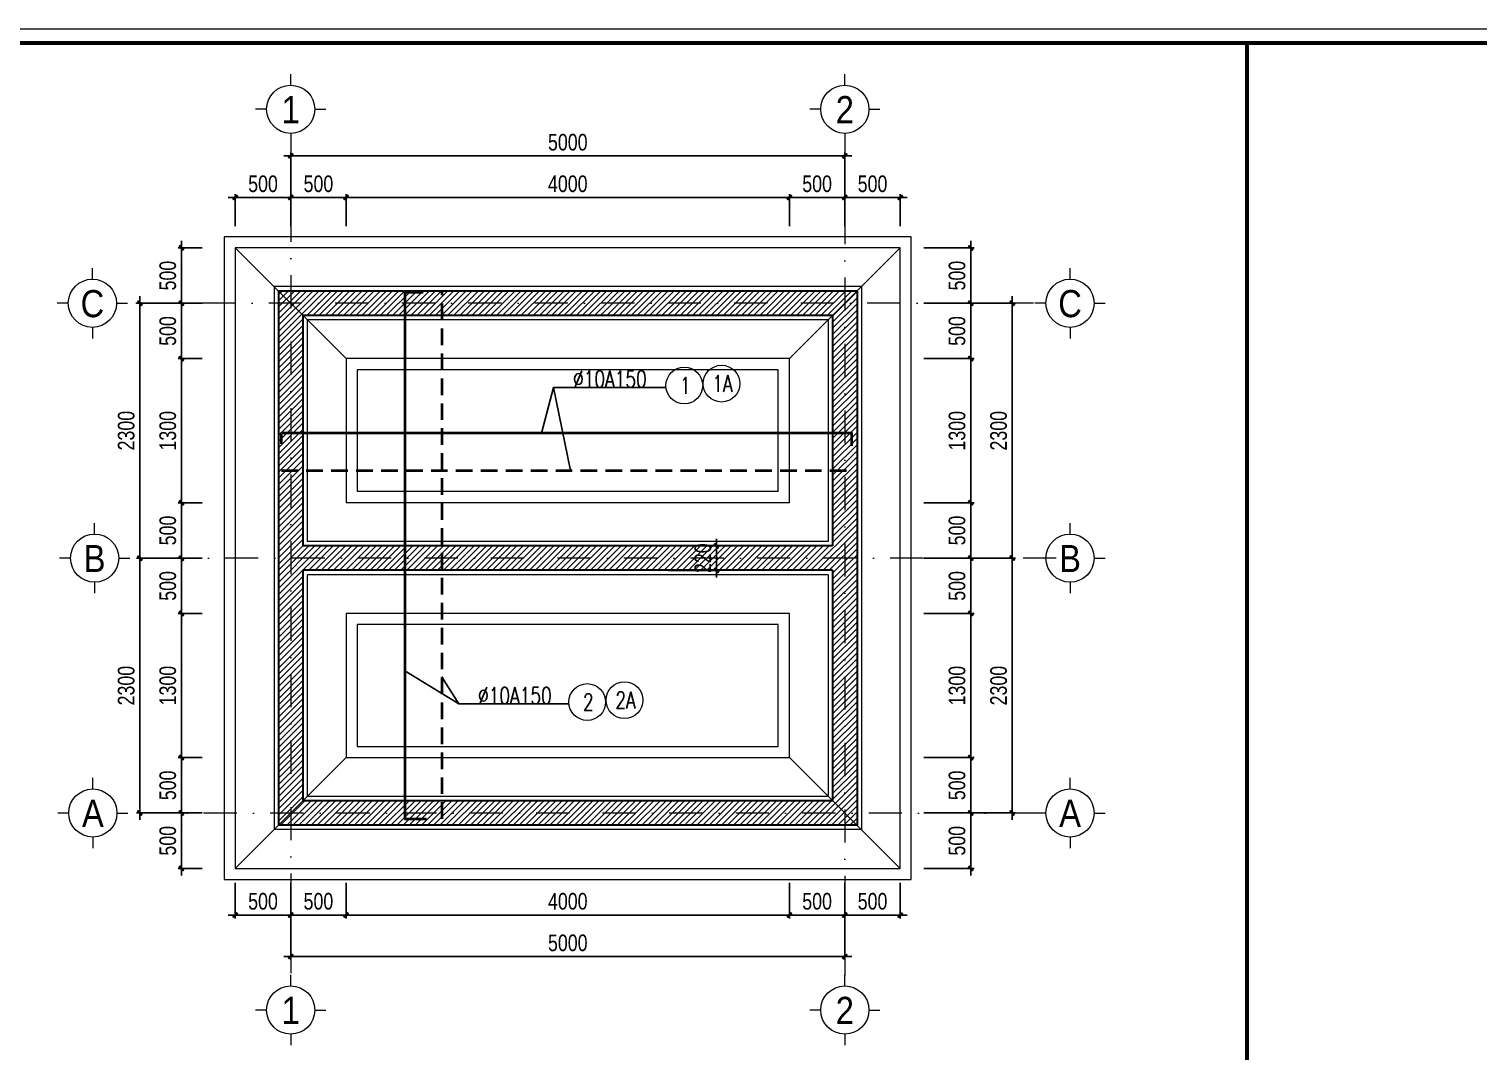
# Model space of a CAD drawing. Header units: millimetres. Extents: x 3293446 to 3468331, y 133678 to 182883.
# Drawn here: x 3334444 to 3347520, y 155227 to 164450 of the extents above; entities that cross this region are included whole.
import ezdxf
from ezdxf.enums import TextEntityAlignment as Align

# ---------------------------------------------------------------- set-up
doc = ezdxf.new("R2010")
doc.units = ezdxf.units.MM
doc.header["$LTSCALE"] = 600
doc.header["$MEASUREMENT"] = 0
doc.header["$PDMODE"] = 32
doc.linetypes.add('DASHDOT', pattern=[1, 0.5, -0.25, 0, -0.25])
doc.linetypes.add('HIDDEN', pattern=[0.375, 0.25, -0.125])
doc.layers.get('0').update_dxf_attribs({"lineweight": 0})
doc.layers.get('Defpoints').update_dxf_attribs({"lineweight": 0})
doc.layers.add('DIM', color=1, linetype='Continuous')
for name, color, linetype, lineweight in [('hatch1', 136, 'Continuous', 9), ('Khungten_LCDI', 7, 'Continuous', 5), ('LC Dim', 8, 'Continuous', 18), ('LC ISO', 153, 'Continuous', 13), ('LC Net dam 1', 30, 'Continuous', 30), ('LC Net dam2', 6, 'Continuous', 40), ('LC Net manh', 239, 'Continuous', 5), ('LC Net thay', 7, 'Continuous', 25), ('LC Net truc', 79, 'DASHDOT', 13), ('LC Text1', 3, 'Continuous', 20), ('LC Text2', 7, 'Continuous', 18)]:
    doc.layers.add(name, color=color, linetype=linetype, lineweight=lineweight)
doc.styles.add('HOATBIF', font='hoatbif.shx', dxfattribs={"width": 0.8})
doc.styles.add('Khungten', font='VHAVAN.TTF', dxfattribs={"width": 0.9, "height": 5000})
doc.styles.add('LC 1', font='VHAVANB.TTF')
doc.styles.add('LC 3', font='vnsimli.shx', dxfattribs={"width": 0.75})
doc.styles.add('Title', font='VHBLACK.TTF', dxfattribs={"width": 0.8})
doc.dimstyles.new('1-100(1-50)', dxfattribs={"dimscale": 50, "dimtxt": 2.5, "dimasz": 0.35, "dimexe": 0.5, "dimexo": 0, "dimgap": 0.8, "dimtad": 1, "dimdec": 0, "dimzin": 0, "dimdsep": 46, "dimtxsty": 'HOATBIF', "dimblk1": 'DOT', "dimblk2": 'DOT', "dimsah": 1, "dimcen": -1, "dimdle": 1, "dimclrd": 256, "dimclre": 256, "dimclrt": 4, "dimadec": 3, "dimazin": 2, "dimtfac": 0.333333, "dimtdec": 0, "dimtix": 1, "dimtmove": 2, "dimatfit": 3, "dimldrblk": 'DOT', "dimfxl": 1, "dimtvp": 0.833333, "dimtolj": 1, "dimtzin": 0, "dimarcsym": 0})
doc.dimstyles.new('Copy of 1-100 (1- 60)', dxfattribs={"dimscale": 60, "dimtxt": 2.5, "dimasz": 0.35, "dimexe": 0.5, "dimexo": 0, "dimgap": 0.8, "dimtad": 1, "dimdec": 0, "dimzin": 0, "dimdsep": 46, "dimtxsty": 'HOATBIF', "dimblk1": 'DOT', "dimblk2": 'DOT', "dimsah": 1, "dimcen": -1, "dimdle": 1, "dimclrd": 256, "dimclre": 256, "dimclrt": 4, "dimadec": 3, "dimazin": 2, "dimtfac": 0.333333, "dimtdec": 0, "dimtix": 1, "dimtmove": 2, "dimatfit": 3, "dimldrblk": 'DOT', "dimfxl": 1, "dimtvp": 0.833333, "dimtolj": 1, "dimtzin": 0, "dimarcsym": 0})

# ---------------------------------------------------------------- blocks, each defined once
blk = doc.blocks.new('lcdi fix')
at = {"layer": 'Defpoints', "lineweight": 0}
blk.add_lwpolyline([(-1200, -14850), (-1200, 14850), (40800, 14850), (40800, -14850)], close=True, dxfattribs=at)
at = {"layer": 'Khungten_LCDI', "color": 5, "lineweight": 60}
blk.add_line((36600, 14650), (36600, -14650), dxfattribs=at)
blk.add_lwpolyline([(0, -14650), (0, 14650), (40600, 14650), (40600, -14650)], close=True, dxfattribs=at)
at = {"color": 7, "style": 'Khungten', "width": 0.8}
for tag, p in [('REVISION', (39499, -10746)), ('NGAYHT', (39546, -11609))]:
    blk.add_attdef(tag, text='', height=200, dxfattribs=at).set_placement(p, align=Align.CENTER)
at = {"layer": 'LC Text1', "style": 'Title', "width": 3.882085}
for tag, p, p2 in [('TENBANVE1', (36913, -8886), (40339, -8886)), ('TENBANVE2', (36913, -9562), (40339, -9562))]:
    blk.add_attdef(tag, text='', height=250, dxfattribs=at).set_placement(p, p2, align=Align.FIT)
at = {"layer": 'LC Text1', "style": 'Title', "width": 0.7}
blk.add_attdef('SOBANVE', text='', height=250, dxfattribs=at).set_placement((39562, -13896), align=Align.CENTER)
blk = doc.blocks.new('TTRUC')
at = {"layer": 'LC ISO'}
for p, q in [((0, 6.95), (0, 10.13)), ((-6.95, 0), (-10.13, 0)), ((6.95, 0), (10.13, 0)), ((0, -6.95), (0, -10.13))]:
    blk.add_line(p, q, dxfattribs=at)
at = {"layer": 'LC Net manh'}
blk.add_circle((0, 0), 6.95, dxfattribs=at)
blk = doc.blocks.new('DOT')
at = {"layer": 'DIM'}
for p, q in [((-3, 0), (3, 0)), ((-1, -1), (1, 1))]:
    blk.add_line(p, q, dxfattribs=at)
blk.add_lwpolyline([(0.5, 1), (-1, -0.5), (-0.5, -1), (1, 0.5)], close=True, dxfattribs=at)
blk = doc.blocks.new('*D353')
at = {"layer": 'Defpoints', "color": 0, "transparency": 16777216}
for p in [(3337306, 162929), (3336806, 162670), (3337306, 162670)]:
    blk.add_point(p, dxfattribs=at)
at = {"layer": 'LC Dim', "lineweight": -2, "transparency": 16777216}
for p, q in [((3336806, 162670), (3336806, 162959)), ((3336827, 162929), (3337285, 162929)), ((3337306, 162670), (3337306, 162959))]:
    blk.add_line(p, q, dxfattribs=at)
at = {"layer": 'LC Dim', "lineweight": -2, "transparency": 16777216, "xscale": 21, "yscale": 21, "zscale": 21, "rotation": 180}
blk.add_blockref('DOT', (3336806, 162929), dxfattribs=at)
at = {"layer": 'LC Dim', "lineweight": -2, "transparency": 16777216, "xscale": 21, "yscale": 21, "zscale": 21}
blk.add_blockref('DOT', (3337306, 162929), dxfattribs=at)
at = {"layer": 'LC Dim', "color": 4, "transparency": 16777216, "insert": (3337056, 163052), "char_height": 150, "attachment_point": 5, "style": 'HOATBIF'}
blk.add_mtext('\\A1;500', dxfattribs=at)
blk = doc.blocks.new('_Dot')
at = {"color": 0, "linetype": 'ByBlock', "lineweight": -2}
blk.add_line((-0.5, 0), (-1, 0), dxfattribs=at)
at = {"color": 0, "linetype": 'ByBlock', "const_width": 0.5}
blk.add_lwpolyline([(-0.25, 0, 1), (0.25, 0, 1)], format="xyb", close=True, dxfattribs=at)
blk = doc.blocks.new('*D338')
at = {"layer": 'Defpoints', "color": 0, "transparency": 16777216}
for p in [(3341306, 162929), (3337306, 162670), (3341306, 162670)]:
    blk.add_point(p, dxfattribs=at)
at = {"layer": 'LC Dim', "lineweight": -2, "transparency": 16777216}
for p, q in [((3337306, 162670), (3337306, 162959)), ((3337327, 162929), (3341285, 162929)), ((3341306, 162670), (3341306, 162959))]:
    blk.add_line(p, q, dxfattribs=at)
at = {"layer": 'LC Dim', "lineweight": -2, "transparency": 16777216, "xscale": 21, "yscale": 21, "zscale": 21, "rotation": 180}
blk.add_blockref('DOT', (3337306, 162929), dxfattribs=at)
at = {"layer": 'LC Dim', "lineweight": -2, "transparency": 16777216, "xscale": 21, "yscale": 21, "zscale": 21}
blk.add_blockref('DOT', (3341306, 162929), dxfattribs=at)
at = {"layer": 'LC Dim', "color": 4, "transparency": 16777216, "insert": (3339306, 163052), "char_height": 150, "attachment_point": 5, "style": 'HOATBIF'}
blk.add_mtext('\\A1;4000', dxfattribs=at)
blk = doc.blocks.new('*D339')
at = {"layer": 'Defpoints', "color": 0, "transparency": 16777216}
for p in [(3341806, 162929), (3341306, 162670), (3341806, 162670)]:
    blk.add_point(p, dxfattribs=at)
at = {"layer": 'LC Dim', "lineweight": -2, "transparency": 16777216}
for p, q in [((3341306, 162670), (3341306, 162959)), ((3341327, 162929), (3341785, 162929)), ((3341806, 162670), (3341806, 162959))]:
    blk.add_line(p, q, dxfattribs=at)
at = {"layer": 'LC Dim', "lineweight": -2, "transparency": 16777216, "xscale": 21, "yscale": 21, "zscale": 21, "rotation": 180}
blk.add_blockref('DOT', (3341306, 162929), dxfattribs=at)
at = {"layer": 'LC Dim', "lineweight": -2, "transparency": 16777216, "xscale": 21, "yscale": 21, "zscale": 21}
blk.add_blockref('DOT', (3341806, 162929), dxfattribs=at)
at = {"layer": 'LC Dim', "color": 4, "transparency": 16777216, "insert": (3341556, 163052), "char_height": 150, "attachment_point": 5, "style": 'HOATBIF'}
blk.add_mtext('\\A1;500', dxfattribs=at)
blk = doc.blocks.new('*D340')
at = {"layer": 'Defpoints', "color": 0, "transparency": 16777216}
for p in [(3341806, 163304), (3336806, 162670), (3341806, 162670)]:
    blk.add_point(p, dxfattribs=at)
at = {"layer": 'LC Dim', "lineweight": -2, "transparency": 16777216}
for p, q in [((3336806, 162670), (3336806, 163334)), ((3341806, 162670), (3341806, 163334)), ((3336827, 163304), (3341785, 163304))]:
    blk.add_line(p, q, dxfattribs=at)
at = {"layer": 'LC Dim', "lineweight": -2, "transparency": 16777216, "xscale": 21, "yscale": 21, "zscale": 21, "rotation": 180}
blk.add_blockref('DOT', (3336806, 163304), dxfattribs=at)
at = {"layer": 'LC Dim', "lineweight": -2, "transparency": 16777216, "xscale": 21, "yscale": 21, "zscale": 21}
blk.add_blockref('DOT', (3341806, 163304), dxfattribs=at)
at = {"layer": 'LC Dim', "color": 4, "transparency": 16777216, "insert": (3339306, 163427), "char_height": 150, "attachment_point": 5, "style": 'HOATBIF'}
blk.add_mtext('\\A1;5000', dxfattribs=at)
blk = doc.blocks.new('*D341')
at = {"layer": 'Defpoints', "color": 0, "transparency": 16777216}
for p in [(3336007, 161974), (3335820, 161475), (3336007, 161475)]:
    blk.add_point(p, dxfattribs=at)
at = {"layer": 'LC Dim', "lineweight": -2, "transparency": 16777216}
for p, q in [((3336007, 161974), (3335790, 161974)), ((3335820, 161954), (3335820, 161496)), ((3336007, 161475), (3335790, 161475))]:
    blk.add_line(p, q, dxfattribs=at)
at = {"layer": 'LC Dim', "lineweight": -2, "transparency": 16777216, "xscale": 21, "yscale": 21, "zscale": 21}
for p, rotation in [((3335820, 161974), 90), ((3335820, 161475), 270)]:
    blk.add_blockref('DOT', p, dxfattribs=dict(at, rotation=rotation))
at = {"layer": 'LC Dim', "color": 4, "transparency": 16777216, "insert": (3335697, 161724), "char_height": 150, "attachment_point": 5, "rotation": 90, "style": 'HOATBIF'}
blk.add_mtext('\\A1;500', dxfattribs=at)
blk = doc.blocks.new('*D342')
at = {"layer": 'Defpoints', "color": 0, "transparency": 16777216}
for p in [(3336007, 161475), (3335820, 160174), (3336007, 160174)]:
    blk.add_point(p, dxfattribs=at)
at = {"layer": 'LC Dim', "lineweight": -2, "transparency": 16777216}
for p, q in [((3336007, 161475), (3335790, 161475)), ((3335820, 161454), (3335820, 160196)), ((3336007, 160174), (3335790, 160174))]:
    blk.add_line(p, q, dxfattribs=at)
at = {"layer": 'LC Dim', "lineweight": -2, "transparency": 16777216, "xscale": 21, "yscale": 21, "zscale": 21}
for p, rotation in [((3335820, 161475), 90), ((3335820, 160174), 270)]:
    blk.add_blockref('DOT', p, dxfattribs=dict(at, rotation=rotation))
at = {"layer": 'LC Dim', "color": 4, "transparency": 16777216, "insert": (3335697, 160824), "char_height": 150, "attachment_point": 5, "rotation": 90, "style": 'HOATBIF'}
blk.add_mtext('\\A1;1300', dxfattribs=at)
blk = doc.blocks.new('*D343')
at = {"layer": 'Defpoints', "color": 0, "transparency": 16777216}
for p in [(3336007, 160175), (3335820, 159674), (3336007, 159674)]:
    blk.add_point(p, dxfattribs=at)
at = {"layer": 'LC Dim', "lineweight": -2, "transparency": 16777216}
for p, q in [((3336007, 160175), (3335790, 160175)), ((3335820, 160154), (3335820, 159696)), ((3336007, 159674), (3335790, 159674))]:
    blk.add_line(p, q, dxfattribs=at)
at = {"layer": 'LC Dim', "lineweight": -2, "transparency": 16777216, "xscale": 21, "yscale": 21, "zscale": 21}
for p, rotation in [((3335820, 160175), 90), ((3335820, 159674), 270)]:
    blk.add_blockref('DOT', p, dxfattribs=dict(at, rotation=rotation))
at = {"layer": 'LC Dim', "color": 4, "transparency": 16777216, "insert": (3335697, 159924), "char_height": 150, "attachment_point": 5, "rotation": 90, "style": 'HOATBIF'}
blk.add_mtext('\\A1;500', dxfattribs=at)
blk = doc.blocks.new('*D344')
at = {"layer": 'Defpoints', "color": 0, "transparency": 16777216}
for p in [(3336007, 159674), (3335820, 159174), (3336007, 159174)]:
    blk.add_point(p, dxfattribs=at)
at = {"layer": 'LC Dim', "lineweight": -2, "transparency": 16777216}
for p, q in [((3336007, 159674), (3335790, 159674)), ((3335820, 159654), (3335820, 159196)), ((3336007, 159174), (3335790, 159174))]:
    blk.add_line(p, q, dxfattribs=at)
at = {"layer": 'LC Dim', "lineweight": -2, "transparency": 16777216, "xscale": 21, "yscale": 21, "zscale": 21}
for p, rotation in [((3335820, 159674), 90), ((3335820, 159174), 270)]:
    blk.add_blockref('DOT', p, dxfattribs=dict(at, rotation=rotation))
at = {"layer": 'LC Dim', "color": 4, "transparency": 16777216, "insert": (3335697, 159424), "char_height": 150, "attachment_point": 5, "rotation": 90, "style": 'HOATBIF'}
blk.add_mtext('\\A1;500', dxfattribs=at)
blk = doc.blocks.new('*D345')
at = {"layer": 'Defpoints', "color": 0, "transparency": 16777216}
for p in [(3336007, 159175), (3335820, 157874), (3336007, 157874)]:
    blk.add_point(p, dxfattribs=at)
at = {"layer": 'LC Dim', "lineweight": -2, "transparency": 16777216}
for p, q in [((3336007, 159175), (3335790, 159175)), ((3335820, 159154), (3335820, 157896)), ((3336007, 157874), (3335790, 157874))]:
    blk.add_line(p, q, dxfattribs=at)
at = {"layer": 'LC Dim', "lineweight": -2, "transparency": 16777216, "xscale": 21, "yscale": 21, "zscale": 21}
for p, rotation in [((3335820, 159175), 90), ((3335820, 157874), 270)]:
    blk.add_blockref('DOT', p, dxfattribs=dict(at, rotation=rotation))
at = {"layer": 'LC Dim', "color": 4, "transparency": 16777216, "insert": (3335697, 158524), "char_height": 150, "attachment_point": 5, "rotation": 90, "style": 'HOATBIF'}
blk.add_mtext('\\A1;1300', dxfattribs=at)
blk = doc.blocks.new('*D346')
at = {"layer": 'Defpoints', "color": 0, "transparency": 16777216}
for p in [(3336007, 157875), (3335820, 157375), (3336007, 157375)]:
    blk.add_point(p, dxfattribs=at)
at = {"layer": 'LC Dim', "lineweight": -2, "transparency": 16777216}
for p, q in [((3336007, 157875), (3335790, 157875)), ((3335820, 157854), (3335820, 157396)), ((3336007, 157375), (3335790, 157375))]:
    blk.add_line(p, q, dxfattribs=at)
at = {"layer": 'LC Dim', "lineweight": -2, "transparency": 16777216, "xscale": 21, "yscale": 21, "zscale": 21}
for p, rotation in [((3335820, 157875), 90), ((3335820, 157375), 270)]:
    blk.add_blockref('DOT', p, dxfattribs=dict(at, rotation=rotation))
at = {"layer": 'LC Dim', "color": 4, "transparency": 16777216, "insert": (3335697, 157624), "char_height": 150, "attachment_point": 5, "rotation": 90, "style": 'HOATBIF'}
blk.add_mtext('\\A1;500', dxfattribs=at)
blk = doc.blocks.new('*D347')
at = {"layer": 'Defpoints', "color": 0, "transparency": 16777216}
for p in [(3336007, 161975), (3335445, 159674), (3336007, 159674)]:
    blk.add_point(p, dxfattribs=at)
at = {"layer": 'LC Dim', "lineweight": -2, "transparency": 16777216}
for p, q in [((3336007, 161975), (3335415, 161975)), ((3335445, 161954), (3335445, 159696)), ((3336007, 159674), (3335415, 159674))]:
    blk.add_line(p, q, dxfattribs=at)
at = {"layer": 'LC Dim', "lineweight": -2, "transparency": 16777216, "xscale": 21, "yscale": 21, "zscale": 21}
for p, rotation in [((3335445, 161975), 90), ((3335445, 159674), 270)]:
    blk.add_blockref('DOT', p, dxfattribs=dict(at, rotation=rotation))
at = {"layer": 'LC Dim', "color": 4, "transparency": 16777216, "insert": (3335322, 160825), "char_height": 150, "attachment_point": 5, "rotation": 90, "style": 'HOATBIF'}
blk.add_mtext('\\A1;2300', dxfattribs=at)
blk = doc.blocks.new('*D348')
at = {"layer": 'Defpoints', "color": 0, "transparency": 16777216}
for p in [(3336007, 159674), (3335445, 157375), (3336007, 157375)]:
    blk.add_point(p, dxfattribs=at)
at = {"layer": 'LC Dim', "lineweight": -2, "transparency": 16777216}
for p, q in [((3336007, 159674), (3335415, 159674)), ((3335445, 159654), (3335445, 157396)), ((3336007, 157375), (3335415, 157375))]:
    blk.add_line(p, q, dxfattribs=at)
at = {"layer": 'LC Dim', "lineweight": -2, "transparency": 16777216, "xscale": 21, "yscale": 21, "zscale": 21}
for p, rotation in [((3335445, 159674), 90), ((3335445, 157375), 270)]:
    blk.add_blockref('DOT', p, dxfattribs=dict(at, rotation=rotation))
at = {"layer": 'LC Dim', "color": 4, "transparency": 16777216, "insert": (3335322, 158524), "char_height": 150, "attachment_point": 5, "rotation": 90, "style": 'HOATBIF'}
blk.add_mtext('\\A1;2300', dxfattribs=at)
blk = doc.blocks.new('*D354')
at = {"layer": 'Defpoints', "color": 0, "transparency": 16777216}
for p in [(3336806, 156743), (3337306, 156743), (3337306, 156454)]:
    blk.add_point(p, dxfattribs=at)
at = {"layer": 'LC Dim', "lineweight": -2, "transparency": 16777216}
for p, q in [((3336806, 156743), (3336806, 156424)), ((3337306, 156743), (3337306, 156424)), ((3336827, 156454), (3337285, 156454))]:
    blk.add_line(p, q, dxfattribs=at)
at = {"layer": 'LC Dim', "lineweight": -2, "transparency": 16777216, "xscale": 21, "yscale": 21, "zscale": 21, "rotation": 180}
blk.add_blockref('DOT', (3336806, 156454), dxfattribs=at)
at = {"layer": 'LC Dim', "lineweight": -2, "transparency": 16777216, "xscale": 21, "yscale": 21, "zscale": 21}
blk.add_blockref('DOT', (3337306, 156454), dxfattribs=at)
at = {"layer": 'LC Dim', "color": 4, "transparency": 16777216, "insert": (3337056, 156577), "char_height": 150, "attachment_point": 5, "style": 'HOATBIF'}
blk.add_mtext('\\A1;500', dxfattribs=at)
blk = doc.blocks.new('*D355')
at = {"layer": 'Defpoints', "color": 0, "transparency": 16777216}
for p in [(3337306, 156743), (3341306, 156743), (3341306, 156454)]:
    blk.add_point(p, dxfattribs=at)
at = {"layer": 'LC Dim', "lineweight": -2, "transparency": 16777216}
for p, q in [((3337306, 156743), (3337306, 156424)), ((3341306, 156743), (3341306, 156424)), ((3337327, 156454), (3341285, 156454))]:
    blk.add_line(p, q, dxfattribs=at)
at = {"layer": 'LC Dim', "lineweight": -2, "transparency": 16777216, "xscale": 21, "yscale": 21, "zscale": 21, "rotation": 180}
blk.add_blockref('DOT', (3337306, 156454), dxfattribs=at)
at = {"layer": 'LC Dim', "lineweight": -2, "transparency": 16777216, "xscale": 21, "yscale": 21, "zscale": 21}
blk.add_blockref('DOT', (3341306, 156454), dxfattribs=at)
at = {"layer": 'LC Dim', "color": 4, "transparency": 16777216, "insert": (3339306, 156577), "char_height": 150, "attachment_point": 5, "style": 'HOATBIF'}
blk.add_mtext('\\A1;4000', dxfattribs=at)
blk = doc.blocks.new('*D356')
at = {"layer": 'Defpoints', "color": 0, "transparency": 16777216}
for p in [(3341306, 156743), (3341806, 156743), (3341806, 156454)]:
    blk.add_point(p, dxfattribs=at)
at = {"layer": 'LC Dim', "lineweight": -2, "transparency": 16777216}
for p, q in [((3341306, 156743), (3341306, 156424)), ((3341806, 156743), (3341806, 156424)), ((3341327, 156454), (3341785, 156454))]:
    blk.add_line(p, q, dxfattribs=at)
at = {"layer": 'LC Dim', "lineweight": -2, "transparency": 16777216, "xscale": 21, "yscale": 21, "zscale": 21, "rotation": 180}
blk.add_blockref('DOT', (3341306, 156454), dxfattribs=at)
at = {"layer": 'LC Dim', "lineweight": -2, "transparency": 16777216, "xscale": 21, "yscale": 21, "zscale": 21}
blk.add_blockref('DOT', (3341806, 156454), dxfattribs=at)
at = {"layer": 'LC Dim', "color": 4, "transparency": 16777216, "insert": (3341556, 156577), "char_height": 150, "attachment_point": 5, "style": 'HOATBIF'}
blk.add_mtext('\\A1;500', dxfattribs=at)
blk = doc.blocks.new('*D357')
at = {"layer": 'Defpoints', "color": 0, "transparency": 16777216}
for p in [(3336806, 156743), (3341806, 156743), (3336806, 156079)]:
    blk.add_point(p, dxfattribs=at)
at = {"layer": 'LC Dim', "lineweight": -2, "transparency": 16777216}
for p, q in [((3336806, 156743), (3336806, 156049)), ((3341806, 156743), (3341806, 156049)), ((3341785, 156079), (3336827, 156079))]:
    blk.add_line(p, q, dxfattribs=at)
at = {"layer": 'LC Dim', "lineweight": -2, "transparency": 16777216, "xscale": 21, "yscale": 21, "zscale": 21, "rotation": 180}
blk.add_blockref('DOT', (3336806, 156079), dxfattribs=at)
at = {"layer": 'LC Dim', "lineweight": -2, "transparency": 16777216, "xscale": 21, "yscale": 21, "zscale": 21}
blk.add_blockref('DOT', (3341806, 156079), dxfattribs=at)
at = {"layer": 'LC Dim', "color": 4, "transparency": 16777216, "insert": (3339306, 156202), "char_height": 150, "attachment_point": 5, "style": 'HOATBIF'}
blk.add_mtext('\\A1;5000', dxfattribs=at)
blk = doc.blocks.new('*D358')
at = {"layer": 'Defpoints', "color": 0, "transparency": 16777216}
for p in [(3342520, 161975), (3342520, 161475), (3342942, 161475)]:
    blk.add_point(p, dxfattribs=at)
at = {"layer": 'LC Dim', "lineweight": -2, "transparency": 16777216}
for p, q in [((3342520, 161975), (3342972, 161975)), ((3342942, 161954), (3342942, 161496)), ((3342520, 161475), (3342972, 161475))]:
    blk.add_line(p, q, dxfattribs=at)
at = {"layer": 'LC Dim', "lineweight": -2, "transparency": 16777216, "xscale": 21, "yscale": 21, "zscale": 21}
for p, rotation in [((3342942, 161975), 90), ((3342942, 161475), 270)]:
    blk.add_blockref('DOT', p, dxfattribs=dict(at, rotation=rotation))
at = {"layer": 'LC Dim', "color": 4, "transparency": 16777216, "insert": (3342819, 161724), "char_height": 150, "attachment_point": 5, "rotation": 90, "style": 'HOATBIF'}
blk.add_mtext('\\A1;500', dxfattribs=at)
blk = doc.blocks.new('*D359')
at = {"layer": 'Defpoints', "color": 0, "transparency": 16777216}
for p in [(3342520, 161475), (3342520, 160175), (3342942, 160175)]:
    blk.add_point(p, dxfattribs=at)
at = {"layer": 'LC Dim', "lineweight": -2, "transparency": 16777216}
for p, q in [((3342520, 161475), (3342972, 161475)), ((3342942, 161454), (3342942, 160196)), ((3342520, 160175), (3342972, 160175))]:
    blk.add_line(p, q, dxfattribs=at)
at = {"layer": 'LC Dim', "lineweight": -2, "transparency": 16777216, "xscale": 21, "yscale": 21, "zscale": 21}
for p, rotation in [((3342942, 161475), 90), ((3342942, 160175), 270)]:
    blk.add_blockref('DOT', p, dxfattribs=dict(at, rotation=rotation))
at = {"layer": 'LC Dim', "color": 4, "transparency": 16777216, "insert": (3342819, 160824), "char_height": 150, "attachment_point": 5, "rotation": 90, "style": 'HOATBIF'}
blk.add_mtext('\\A1;1300', dxfattribs=at)
blk = doc.blocks.new('*D360')
at = {"layer": 'Defpoints', "color": 0, "transparency": 16777216}
for p in [(3342520, 160175), (3342520, 159675), (3342942, 159675)]:
    blk.add_point(p, dxfattribs=at)
at = {"layer": 'LC Dim', "lineweight": -2, "transparency": 16777216}
for p, q in [((3342520, 160175), (3342972, 160175)), ((3342942, 160154), (3342942, 159696)), ((3342520, 159675), (3342972, 159675))]:
    blk.add_line(p, q, dxfattribs=at)
at = {"layer": 'LC Dim', "lineweight": -2, "transparency": 16777216, "xscale": 21, "yscale": 21, "zscale": 21}
for p, rotation in [((3342942, 160175), 90), ((3342942, 159675), 270)]:
    blk.add_blockref('DOT', p, dxfattribs=dict(at, rotation=rotation))
at = {"layer": 'LC Dim', "color": 4, "transparency": 16777216, "insert": (3342819, 159924), "char_height": 150, "attachment_point": 5, "rotation": 90, "style": 'HOATBIF'}
blk.add_mtext('\\A1;500', dxfattribs=at)
blk = doc.blocks.new('*D361')
at = {"layer": 'Defpoints', "color": 0, "transparency": 16777216}
for p in [(3342520, 159675), (3342520, 159175), (3342942, 159175)]:
    blk.add_point(p, dxfattribs=at)
at = {"layer": 'LC Dim', "lineweight": -2, "transparency": 16777216}
for p, q in [((3342520, 159675), (3342972, 159675)), ((3342942, 159654), (3342942, 159196)), ((3342520, 159175), (3342972, 159175))]:
    blk.add_line(p, q, dxfattribs=at)
at = {"layer": 'LC Dim', "lineweight": -2, "transparency": 16777216, "xscale": 21, "yscale": 21, "zscale": 21}
for p, rotation in [((3342942, 159675), 90), ((3342942, 159175), 270)]:
    blk.add_blockref('DOT', p, dxfattribs=dict(at, rotation=rotation))
at = {"layer": 'LC Dim', "color": 4, "transparency": 16777216, "insert": (3342819, 159424), "char_height": 150, "attachment_point": 5, "rotation": 90, "style": 'HOATBIF'}
blk.add_mtext('\\A1;500', dxfattribs=at)
blk = doc.blocks.new('*D349')
at = {"layer": 'Defpoints', "color": 0, "transparency": 16777216}
for p in [(3342520, 159175), (3342520, 157875), (3342942, 157875)]:
    blk.add_point(p, dxfattribs=at)
at = {"layer": 'LC Dim', "lineweight": -2, "transparency": 16777216}
for p, q in [((3342520, 159175), (3342972, 159175)), ((3342942, 159154), (3342942, 157896)), ((3342520, 157875), (3342972, 157875))]:
    blk.add_line(p, q, dxfattribs=at)
at = {"layer": 'LC Dim', "lineweight": -2, "transparency": 16777216, "xscale": 21, "yscale": 21, "zscale": 21}
for p, rotation in [((3342942, 159175), 90), ((3342942, 157875), 270)]:
    blk.add_blockref('DOT', p, dxfattribs=dict(at, rotation=rotation))
at = {"layer": 'LC Dim', "color": 4, "transparency": 16777216, "insert": (3342819, 158524), "char_height": 150, "attachment_point": 5, "rotation": 90, "style": 'HOATBIF'}
blk.add_mtext('\\A1;1300', dxfattribs=at)
blk = doc.blocks.new('*D350')
at = {"layer": 'Defpoints', "color": 0, "transparency": 16777216}
for p in [(3342520, 157875), (3342520, 157375), (3342942, 157375)]:
    blk.add_point(p, dxfattribs=at)
at = {"layer": 'LC Dim', "lineweight": -2, "transparency": 16777216}
for p, q in [((3342520, 157875), (3342972, 157875)), ((3342942, 157854), (3342942, 157396)), ((3342520, 157375), (3342972, 157375))]:
    blk.add_line(p, q, dxfattribs=at)
at = {"layer": 'LC Dim', "lineweight": -2, "transparency": 16777216, "xscale": 21, "yscale": 21, "zscale": 21}
for p, rotation in [((3342942, 157875), 90), ((3342942, 157375), 270)]:
    blk.add_blockref('DOT', p, dxfattribs=dict(at, rotation=rotation))
at = {"layer": 'LC Dim', "color": 4, "transparency": 16777216, "insert": (3342819, 157624), "char_height": 150, "attachment_point": 5, "rotation": 90, "style": 'HOATBIF'}
blk.add_mtext('\\A1;500', dxfattribs=at)
blk = doc.blocks.new('*D351')
at = {"layer": 'Defpoints', "color": 0, "transparency": 16777216}
for p in [(3342520, 159675), (3343317, 159675), (3342520, 157375)]:
    blk.add_point(p, dxfattribs=at)
at = {"layer": 'LC Dim', "lineweight": -2, "transparency": 16777216}
for p, q in [((3342520, 159675), (3343347, 159675)), ((3343317, 157396), (3343317, 159654)), ((3342520, 157375), (3343347, 157375))]:
    blk.add_line(p, q, dxfattribs=at)
at = {"layer": 'LC Dim', "lineweight": -2, "transparency": 16777216, "xscale": 21, "yscale": 21, "zscale": 21}
for p, rotation in [((3343317, 159675), 90), ((3343317, 157375), 270)]:
    blk.add_blockref('DOT', p, dxfattribs=dict(at, rotation=rotation))
at = {"layer": 'LC Dim', "color": 4, "transparency": 16777216, "insert": (3343194, 158524), "char_height": 150, "attachment_point": 5, "rotation": 90, "style": 'HOATBIF'}
blk.add_mtext('\\A1;2300', dxfattribs=at)
blk = doc.blocks.new('*D352')
at = {"layer": 'Defpoints', "color": 0, "transparency": 16777216}
for p in [(3342520, 161975), (3343317, 161975), (3342520, 159675)]:
    blk.add_point(p, dxfattribs=at)
at = {"layer": 'LC Dim', "lineweight": -2, "transparency": 16777216}
for p, q in [((3342520, 161975), (3343347, 161975)), ((3343317, 159696), (3343317, 161954)), ((3342520, 159675), (3343347, 159675))]:
    blk.add_line(p, q, dxfattribs=at)
at = {"layer": 'LC Dim', "lineweight": -2, "transparency": 16777216, "xscale": 21, "yscale": 21, "zscale": 21}
for p, rotation in [((3343317, 161975), 90), ((3343317, 159675), 270)]:
    blk.add_blockref('DOT', p, dxfattribs=dict(at, rotation=rotation))
at = {"layer": 'LC Dim', "color": 4, "transparency": 16777216, "insert": (3343194, 160824), "char_height": 150, "attachment_point": 5, "rotation": 90, "style": 'HOATBIF'}
blk.add_mtext('\\A1;2300', dxfattribs=at)
blk = doc.blocks.new('*D362')
at = {"layer": 'Defpoints', "color": 0, "transparency": 16777216}
for p in [(3335820, 157375), (3336007, 157375), (3336007, 156875)]:
    blk.add_point(p, dxfattribs=at)
at = {"layer": 'LC Dim', "lineweight": -2, "transparency": 16777216}
for p, q in [((3336007, 157375), (3335790, 157375)), ((3335820, 156896), (3335820, 157354)), ((3336007, 156875), (3335790, 156875))]:
    blk.add_line(p, q, dxfattribs=at)
at = {"layer": 'LC Dim', "lineweight": -2, "transparency": 16777216, "xscale": 21, "yscale": 21, "zscale": 21}
for p, rotation in [((3335820, 157375), 90), ((3335820, 156875), 270)]:
    blk.add_blockref('DOT', p, dxfattribs=dict(at, rotation=rotation))
at = {"layer": 'LC Dim', "color": 4, "transparency": 16777216, "insert": (3335697, 157124), "char_height": 150, "attachment_point": 5, "rotation": 90, "style": 'HOATBIF'}
blk.add_mtext('\\A1;500', dxfattribs=at)
blk = doc.blocks.new('*D363')
at = {"layer": 'Defpoints', "color": 0, "transparency": 16777216}
for p in [(3342520, 157375), (3342942, 157375), (3342520, 156875)]:
    blk.add_point(p, dxfattribs=at)
at = {"layer": 'LC Dim', "lineweight": -2, "transparency": 16777216}
for p, q in [((3342520, 157375), (3342972, 157375)), ((3342942, 156896), (3342942, 157354)), ((3342520, 156875), (3342972, 156875))]:
    blk.add_line(p, q, dxfattribs=at)
at = {"layer": 'LC Dim', "lineweight": -2, "transparency": 16777216, "xscale": 21, "yscale": 21, "zscale": 21}
for p, rotation in [((3342942, 157375), 90), ((3342942, 156875), 270)]:
    blk.add_blockref('DOT', p, dxfattribs=dict(at, rotation=rotation))
at = {"layer": 'LC Dim', "color": 4, "transparency": 16777216, "insert": (3342819, 157124), "char_height": 150, "attachment_point": 5, "rotation": 90, "style": 'HOATBIF'}
blk.add_mtext('\\A1;500', dxfattribs=at)
blk = doc.blocks.new('*D364')
at = {"layer": 'Defpoints', "color": 0, "transparency": 16777216}
for p in [(3336306, 156743), (3336806, 156743), (3336806, 156454)]:
    blk.add_point(p, dxfattribs=at)
at = {"layer": 'LC Dim', "lineweight": -2, "transparency": 16777216}
for p, q in [((3336306, 156743), (3336306, 156424)), ((3336806, 156743), (3336806, 156424)), ((3336327, 156454), (3336785, 156454))]:
    blk.add_line(p, q, dxfattribs=at)
at = {"layer": 'LC Dim', "lineweight": -2, "transparency": 16777216, "xscale": 21, "yscale": 21, "zscale": 21, "rotation": 180}
blk.add_blockref('DOT', (3336306, 156454), dxfattribs=at)
at = {"layer": 'LC Dim', "lineweight": -2, "transparency": 16777216, "xscale": 21, "yscale": 21, "zscale": 21}
blk.add_blockref('DOT', (3336806, 156454), dxfattribs=at)
at = {"layer": 'LC Dim', "color": 4, "transparency": 16777216, "insert": (3336556, 156577), "char_height": 150, "attachment_point": 5, "style": 'HOATBIF'}
blk.add_mtext('\\A1;500', dxfattribs=at)
blk = doc.blocks.new('*D365')
at = {"layer": 'Defpoints', "color": 0, "transparency": 16777216}
for p in [(3341806, 156743), (3342306, 156743), (3341806, 156454)]:
    blk.add_point(p, dxfattribs=at)
at = {"layer": 'LC Dim', "lineweight": -2, "transparency": 16777216}
for p, q in [((3341806, 156743), (3341806, 156424)), ((3342306, 156743), (3342306, 156424)), ((3342285, 156454), (3341827, 156454))]:
    blk.add_line(p, q, dxfattribs=at)
at = {"layer": 'LC Dim', "lineweight": -2, "transparency": 16777216, "xscale": 21, "yscale": 21, "zscale": 21, "rotation": 180}
blk.add_blockref('DOT', (3341806, 156454), dxfattribs=at)
at = {"layer": 'LC Dim', "lineweight": -2, "transparency": 16777216, "xscale": 21, "yscale": 21, "zscale": 21}
blk.add_blockref('DOT', (3342306, 156454), dxfattribs=at)
at = {"layer": 'LC Dim', "color": 4, "transparency": 16777216, "insert": (3342056, 156577), "char_height": 150, "attachment_point": 5, "style": 'HOATBIF'}
blk.add_mtext('\\A1;500', dxfattribs=at)
blk = doc.blocks.new('*D366')
at = {"layer": 'Defpoints', "color": 0, "transparency": 16777216}
for p in [(3342520, 162474), (3342520, 161975), (3342942, 161975)]:
    blk.add_point(p, dxfattribs=at)
at = {"layer": 'LC Dim', "lineweight": -2, "transparency": 16777216}
for p, q in [((3342520, 162474), (3342972, 162474)), ((3342942, 162454), (3342942, 161996)), ((3342520, 161975), (3342972, 161975))]:
    blk.add_line(p, q, dxfattribs=at)
at = {"layer": 'LC Dim', "lineweight": -2, "transparency": 16777216, "xscale": 21, "yscale": 21, "zscale": 21}
for p, rotation in [((3342942, 162474), 90), ((3342942, 161975), 270)]:
    blk.add_blockref('DOT', p, dxfattribs=dict(at, rotation=rotation))
at = {"layer": 'LC Dim', "color": 4, "transparency": 16777216, "insert": (3342819, 162224), "char_height": 150, "attachment_point": 5, "rotation": 90, "style": 'HOATBIF'}
blk.add_mtext('\\A1;500', dxfattribs=at)
blk = doc.blocks.new('*D367')
at = {"layer": 'Defpoints', "color": 0, "transparency": 16777216}
for p in [(3336806, 162929), (3336306, 162670), (3336806, 162670)]:
    blk.add_point(p, dxfattribs=at)
at = {"layer": 'LC Dim', "lineweight": -2, "transparency": 16777216}
for p, q in [((3336306, 162670), (3336306, 162959)), ((3336327, 162929), (3336785, 162929)), ((3336806, 162670), (3336806, 162959))]:
    blk.add_line(p, q, dxfattribs=at)
at = {"layer": 'LC Dim', "lineweight": -2, "transparency": 16777216, "xscale": 21, "yscale": 21, "zscale": 21, "rotation": 180}
blk.add_blockref('DOT', (3336306, 162929), dxfattribs=at)
at = {"layer": 'LC Dim', "lineweight": -2, "transparency": 16777216, "xscale": 21, "yscale": 21, "zscale": 21}
blk.add_blockref('DOT', (3336806, 162929), dxfattribs=at)
at = {"layer": 'LC Dim', "color": 4, "transparency": 16777216, "insert": (3336556, 163052), "char_height": 150, "attachment_point": 5, "style": 'HOATBIF'}
blk.add_mtext('\\A1;500', dxfattribs=at)
blk = doc.blocks.new('*D368')
at = {"layer": 'Defpoints', "color": 0, "transparency": 16777216}
for p in [(3342306, 162929), (3341806, 162670), (3342306, 162670)]:
    blk.add_point(p, dxfattribs=at)
at = {"layer": 'LC Dim', "lineweight": -2, "transparency": 16777216}
for p, q in [((3341806, 162670), (3341806, 162959)), ((3341827, 162929), (3342285, 162929)), ((3342306, 162670), (3342306, 162959))]:
    blk.add_line(p, q, dxfattribs=at)
at = {"layer": 'LC Dim', "lineweight": -2, "transparency": 16777216, "xscale": 21, "yscale": 21, "zscale": 21, "rotation": 180}
blk.add_blockref('DOT', (3341806, 162929), dxfattribs=at)
at = {"layer": 'LC Dim', "lineweight": -2, "transparency": 16777216, "xscale": 21, "yscale": 21, "zscale": 21}
blk.add_blockref('DOT', (3342306, 162929), dxfattribs=at)
at = {"layer": 'LC Dim', "color": 4, "transparency": 16777216, "insert": (3342056, 163052), "char_height": 150, "attachment_point": 5, "style": 'HOATBIF'}
blk.add_mtext('\\A1;500', dxfattribs=at)
blk = doc.blocks.new('*D369')
at = {"layer": 'Defpoints', "color": 0, "transparency": 16777216}
for p in [(3336007, 162475), (3335820, 161974), (3336007, 161974)]:
    blk.add_point(p, dxfattribs=at)
at = {"layer": 'LC Dim', "lineweight": -2, "transparency": 16777216}
for p, q in [((3336007, 162475), (3335790, 162475)), ((3335820, 162454), (3335820, 161996)), ((3336007, 161974), (3335790, 161974))]:
    blk.add_line(p, q, dxfattribs=at)
at = {"layer": 'LC Dim', "lineweight": -2, "transparency": 16777216, "xscale": 21, "yscale": 21, "zscale": 21}
for p, rotation in [((3335820, 162475), 90), ((3335820, 161974), 270)]:
    blk.add_blockref('DOT', p, dxfattribs=dict(at, rotation=rotation))
at = {"layer": 'LC Dim', "color": 4, "transparency": 16777216, "insert": (3335697, 162224), "char_height": 150, "attachment_point": 5, "rotation": 90, "style": 'HOATBIF'}
blk.add_mtext('\\A1;500', dxfattribs=at)
blk = doc.blocks.new('*D419')
at = {"layer": 'Defpoints', "color": 0, "transparency": 16777216}
for p in [(3340215, 159785), (3340215, 159564), (3340648, 159564)]:
    blk.add_point(p, dxfattribs=at)
at = {"layer": 'LC Dim', "lineweight": -2, "transparency": 16777216}
for p, q in [((3340215, 159785), (3340678, 159785)), ((3340648, 159806), (3340648, 159827)), ((3340648, 159785), (3340648, 159564)), ((3340215, 159564), (3340678, 159564)), ((3340648, 159544), (3340648, 159522))]:
    blk.add_line(p, q, dxfattribs=at)
at = {"layer": 'LC Dim', "lineweight": -2, "transparency": 16777216, "xscale": 21, "yscale": 21, "zscale": 21}
for p, rotation in [((3340648, 159785), 270), ((3340648, 159564), 90)]:
    blk.add_blockref('DOT', p, dxfattribs=dict(at, rotation=rotation))
at = {"layer": 'LC Dim', "color": 4, "transparency": 16777216, "insert": (3340525, 159674), "char_height": 150, "attachment_point": 5, "rotation": 90, "style": 'HOATBIF'}
blk.add_mtext('\\A1;220', dxfattribs=at)

msp = doc.modelspace()

# ---------------------------------------------------------------- hatches: boundary and pattern name
at = {"layer": 'hatch1'}
h = msp.add_hatch(dxfattribs=at)
h.set_pattern_fill('ANSI31', color=256, scale=312.5)
h.set_pattern_definition([(45, (13766, 0), (-27.62135864, 27.62135864), [])])
h.paths.add_polyline_path([(3336695.9, 162084.5), (3336695.9, 157264.5), (3341915.9, 157264.5), (3341915.9, 162084.5)])
h.paths.add_polyline_path([(3341695.9, 161864.5), (3341695.9, 159784.5), (3336915.9, 159784.5), (3336915.9, 161864.5)], flags=16)
h.paths.add_polyline_path([(3341695.9, 159564.5), (3341695.9, 157484.5), (3336915.9, 157484.5), (3336915.9, 159564.5)], flags=16)

# ---------------------------------------------------------------- linework, layer by layer
at = {"layer": 'LC Net dam 1'}
for p, q in [((3336695.9, 162084.5), (3336695.9, 157264.5)), ((3341915.9, 162084.5), (3336695.9, 162084.5)), ((3341915.9, 162084.5), (3341915.9, 157264.5)), ((3336915.9, 161864.5), (3336915.9, 159784.5)), ((3341695.9, 161864.5), (3336915.9, 161864.5)), ((3341695.9, 161864.5), (3341695.9, 159784.5)), ((3341695.9, 159784.5), (3336915.9, 159784.5)), ((3336915.9, 159564.5), (3336915.9, 157484.5)), ((3341695.9, 159564.5), (3336915.9, 159564.5)), ((3341695.9, 159564.5), (3341695.9, 157484.5)), ((3341695.9, 157484.5), (3336915.9, 157484.5)), ((3341915.9, 157264.5), (3336695.9, 157264.5))]:
    msp.add_line(p, q, dxfattribs=at)
at = {"layer": 'LC Net dam2', "linetype": 'HIDDEN'}
for p, q in [((3338173.3, 157321.2), (3338173.3, 162073.8)), ((3336721.9, 160464.2), (3341874.9, 160464.2))]:
    msp.add_line(p, q, dxfattribs=at)
at = {"layer": 'LC Net dam2', "ltscale": 2}
for points in [[(3338000.4, 162071.2), (3337836.5, 162071), (3337836.5, 162071), (3337836.5, 161930.2), (3337836.5, 157321.2), (3338032.4, 157321.2)], [(3341869.4, 160689.2), (3341868.4, 160800.9), (3341556.6, 160801), (3341415.8, 160801), (3336720.4, 160801), (3336720.4, 160707.2)]]:
    msp.add_lwpolyline(points, dxfattribs=at)
at = {"layer": 'LC Net manh', "ltscale": 0.5}
for p, q in [((3336305.9, 162474.5), (3337305.9, 161474.5)), ((3341305.9, 161474.5), (3342305.9, 162474.5)), ((3336305.9, 156874.5), (3337305.9, 157874.5)), ((3341305.9, 157874.5), (3342305.9, 156874.5))]:
    msp.add_line(p, q, dxfattribs=at)
at = {"layer": 'LC Net manh'}
for p, q in [((3336655.9, 162124.5), (3336655.9, 157224.5)), ((3341955.9, 162124.5), (3336655.9, 162124.5)), ((3341955.9, 162124.5), (3341955.9, 157224.5)), ((3336955.9, 161824.5), (3336955.9, 159824.5)), ((3341655.9, 161824.5), (3336955.9, 161824.5)), ((3341655.9, 161824.5), (3341655.9, 159824.5)), ((3341305.9, 160174.5), (3337305.9, 160174.5)), ((3341205.9, 160274.5), (3337405.9, 160274.5)), ((3341655.9, 159824.5), (3336955.9, 159824.5)), ((3341655.9, 159524.5), (3336955.9, 159524.5)), ((3336955.9, 159524.5), (3336955.9, 157524.5)), ((3341655.9, 159524.5), (3341655.9, 157524.5)), ((3341305.9, 159174.5), (3337305.9, 159174.5)), ((3341205.9, 159074.5), (3337405.9, 159074.5)), ((3341655.9, 157524.5), (3336955.9, 157524.5)), ((3341955.9, 157224.5), (3336655.9, 157224.5))]:
    msp.add_line(p, q, dxfattribs=at)
for points in [[(3336205.9, 156774.5), (3342405.9, 156774.5), (3342405.9, 162574.5), (3336205.9, 162574.5)], [(3336305.9, 156874.5), (3342305.9, 156874.5), (3342305.9, 162474.5), (3336305.9, 162474.5)]]:
    msp.add_lwpolyline(points, close=True, dxfattribs=at)
for points in [[(3341305.9, 160174.5), (3341305.9, 161474.5), (3337305.9, 161474.5), (3337305.9, 160174.5)], [(3341205.9, 160274.5), (3341205.9, 161374.5), (3337405.9, 161374.5), (3337405.9, 160274.5)], [(3337305.9, 159174.5), (3337305.9, 157874.5), (3341305.9, 157874.5), (3341305.9, 159174.5)], [(3337405.9, 159074.5), (3337405.9, 157974.5), (3341205.9, 157974.5), (3341205.9, 159074.5)]]:
    msp.add_lwpolyline(points, dxfattribs=at)
at = {"layer": 'LC Net truc'}
for p, q in [((3336805.9, 163429), (3336805.9, 155913.5)), ((3341805.9, 163408), (3341805.9, 155891.5)), ((3343508.4, 161974.5), (3335333.5, 161974.5)), ((3343713.9, 159674.5), (3335353.5, 159674.5)), ((3343521.4, 157374.5), (3335356.5, 157374.5))]:
    msp.add_line(p, q, dxfattribs=at)
at = {"layer": 'LC Text2', "ltscale": 100}
for centre in [(3340357.5, 161232.1), (3340693.3, 161249.1), (3339481.8, 158375.8), (3339817.6, 158392.9)]:
    msp.add_circle(centre, 166, dxfattribs=at)

# ---------------------------------------------------------------- block references
at = {"layer": 'LC ISO', "xscale": 31.2766291057588, "yscale": 31.2766291057588, "zscale": 31.2766291057588}
for p in [(3336805.9, 163724.9), (3341805.9, 163724.9), (3335016.6, 161974.5), (3343838.3, 161974.5), (3335036.6, 159674.5), (3343838.3, 159674.5), (3335020.6, 157374.5), (3343838.3, 157374.5), (3336805.9, 155596.6), (3341805.9, 155596.6)]:
    msp.add_blockref('TTRUC', p, dxfattribs=at)
at = {"layer": 'LC Net thay', "xscale": 0.6206639722545443, "yscale": 0.6206639722545443, "zscale": 0.6206639722545443}
msp.add_blockref('lcdi fix', (3322717.8, 155232.7), dxfattribs=at)

# ---------------------------------------------------------------- texts
at = {"layer": 'LC Text1', "ltscale": 0.2, "style": 'LC 1', "width": 0.9}
for s, p in [('1', (3336805.9, 163525.7)), ('2', (3341805.9, 163525.7)), ('c', (3335016.6, 161775.3)), ('c', (3343838.3, 161775.3)), ('b', (3335036.6, 159475.3)), ('b', (3343838.3, 159475.3)), ('a', (3335020.6, 157175.3)), ('a', (3343838.3, 157175.3)), ('1', (3336805.9, 155397.4)), ('2', (3341805.9, 155397.4))]:
    msp.add_text(s, height=244.9, dxfattribs=at).set_placement(p, align=Align.BOTTOM_CENTER)
at = {"layer": 'LC Text2', "linetype": 'ByBlock', "style": 'LC 3', "width": 0.75}
for p in [(3339353.7, 161215), (3338496.5, 158358.8)]:
    msp.add_text('%%C10A150', height=150, dxfattribs=at).set_placement(p)
at = {"layer": 'LC Text2', "ltscale": 100, "style": 'LC 3', "width": 0.75}
for s, p in [('1', (3340366.9, 161232.1)), ('1A', (3340702.7, 161249.1)), ('2', (3339491.1, 158375.8)), ('2A', (3339826.9, 158392.9))]:
    msp.add_text(s, height=150, dxfattribs=at).set_placement(p, align=Align.MIDDLE_CENTER)

# ---------------------------------------------------------------- dimensions: what is measured, and where the dimension line sits
at = {"layer": 'LC Dim'}
for base, p1, p2, picture, middle in [((3341805.9, 163303.9), (3336805.9, 162669.7), (3341805.9, 162669.7), '*D340', (3339305.9, 163426.9)), ((3336805.9, 162928.9), (3336305.9, 162669.7), (3336805.9, 162669.7), '*D367', (3336555.9, 163051.9)), ((3337305.9, 162928.9), (3336805.9, 162669.7), (3337305.9, 162669.7), '*D353', (3337055.9, 163051.9)), ((3341305.9, 162928.9), (3337305.9, 162669.7), (3341305.9, 162669.7), '*D338', (3339305.9, 163051.9)), ((3341805.9, 162928.9), (3341305.9, 162669.7), (3341805.9, 162669.7), '*D339', (3341555.9, 163051.9)), ((3342305.9, 162928.9), (3341805.9, 162669.7), (3342305.9, 162669.7), '*D368', (3342055.9, 163051.9)), ((3336805.9, 156453.6), (3336305.9, 156743.5), (3336805.9, 156743.5), '*D364', (3336555.9, 156576.6)), ((3337305.9, 156453.6), (3336805.9, 156743.5), (3337305.9, 156743.5), '*D354', (3337055.9, 156576.6)), ((3336805.9, 156078.6), (3341805.9, 156743.5), (3336805.9, 156743.5), '*D357', (3339305.9, 156201.6)), ((3341305.9, 156453.6), (3337305.9, 156743.5), (3341305.9, 156743.5), '*D355', (3339305.9, 156576.6)), ((3341805.9, 156453.6), (3341305.9, 156743.5), (3341805.9, 156743.5), '*D356', (3341555.9, 156576.6)), ((3341805.9, 156453.6), (3342305.9, 156743.5), (3341805.9, 156743.5), '*D365', (3342055.9, 156576.6))]:
    dim = msp.add_linear_dim(base=base, p1=p1, p2=p2, dimstyle='Copy of 1-100 (1- 60)', dxfattribs=at)
    dim.commit()
    dim.dimension.update_dxf_attribs({"geometry": picture, "text_midpoint": middle})
for base, p1, p2, picture, middle in [((3335820.2, 161974.5), (3336006.9, 162474.5), (3336006.9, 161974.5), '*D369', (3335697.2, 162224.5)), ((3342942.4, 161974.5), (3342519.9, 162474.5), (3342519.9, 161974.5), '*D366', (3342819.4, 162224.5)), ((3335445.2, 159674.5), (3336006.9, 161974.5), (3336006.9, 159674.5), '*D347', (3335322.2, 160824.5)), ((3335820.2, 161474.5), (3336006.9, 161974.5), (3336006.9, 161474.5), '*D341', (3335697.2, 161724.5)), ((3342942.4, 161474.5), (3342519.9, 161974.5), (3342519.9, 161474.5), '*D358', (3342819.4, 161724.5)), ((3343317.4, 161974.5), (3342519.9, 159674.5), (3342519.9, 161974.5), '*D352', (3343194.4, 160824.5)), ((3335820.2, 160174.5), (3336006.9, 161474.5), (3336006.9, 160174.5), '*D342', (3335697.2, 160824.5)), ((3342942.4, 160174.5), (3342519.9, 161474.5), (3342519.9, 160174.5), '*D359', (3342819.4, 160824.5)), ((3335820.2, 159674.5), (3336006.9, 160174.5), (3336006.9, 159674.5), '*D343', (3335697.2, 159924.5)), ((3342942.4, 159674.5), (3342519.9, 160174.5), (3342519.9, 159674.5), '*D360', (3342819.4, 159924.5)), ((3340648.3, 159564.5), (3340215.3, 159784.5), (3340215.3, 159564.5), '*D419', (3340525.3, 159674.5)), ((3335445.2, 157374.5), (3336006.9, 159674.5), (3336006.9, 157374.5), '*D348', (3335322.2, 158524.5)), ((3335820.2, 159174.5), (3336006.9, 159674.5), (3336006.9, 159174.5), '*D344', (3335697.2, 159424.5)), ((3342942.4, 159174.5), (3342519.9, 159674.5), (3342519.9, 159174.5), '*D361', (3342819.4, 159424.5)), ((3343317.4, 159674.5), (3342519.9, 157374.5), (3342519.9, 159674.5), '*D351', (3343194.4, 158524.5)), ((3335820.2, 157874.5), (3336006.9, 159174.5), (3336006.9, 157874.5), '*D345', (3335697.2, 158524.5)), ((3342942.4, 157874.5), (3342519.9, 159174.5), (3342519.9, 157874.5), '*D349', (3342819.4, 158524.5)), ((3335820.2, 157374.5), (3336006.9, 157874.5), (3336006.9, 157374.5), '*D346', (3335697.2, 157624.5)), ((3342942.4, 157374.5), (3342519.9, 157874.5), (3342519.9, 157374.5), '*D350', (3342819.4, 157624.5)), ((3335820.2, 157374.5), (3336006.9, 156874.5), (3336006.9, 157374.5), '*D362', (3335697.2, 157124.5)), ((3342942.4, 157374.5), (3342519.9, 156874.5), (3342519.9, 157374.5), '*D363', (3342819.4, 157124.5))]:
    dim = msp.add_linear_dim(base=base, p1=p1, p2=p2, angle=90, dimstyle='Copy of 1-100 (1- 60)', dxfattribs=at)
    dim.commit()
    dim.dimension.update_dxf_attribs({"geometry": picture, "text_midpoint": middle})

# ---------------------------------------------------------------- leaders
for points in [[(3339068.1, 160801), (3339178.7, 161215), (3340187.7, 161215)], [(3339332, 160464.2), (3339178.7, 161215)], [(3337836.5, 158658.5), (3338321.5, 158358.8), (3339312, 158358.8)], [(3338173.3, 158598), (3338321.5, 158358.8)]]:
    msp.add_leader(points, dimstyle='1-100(1-50)', override={"dimlfac": 0.4}, dxfattribs=at)

doc.saveas('drawing.dxf')
